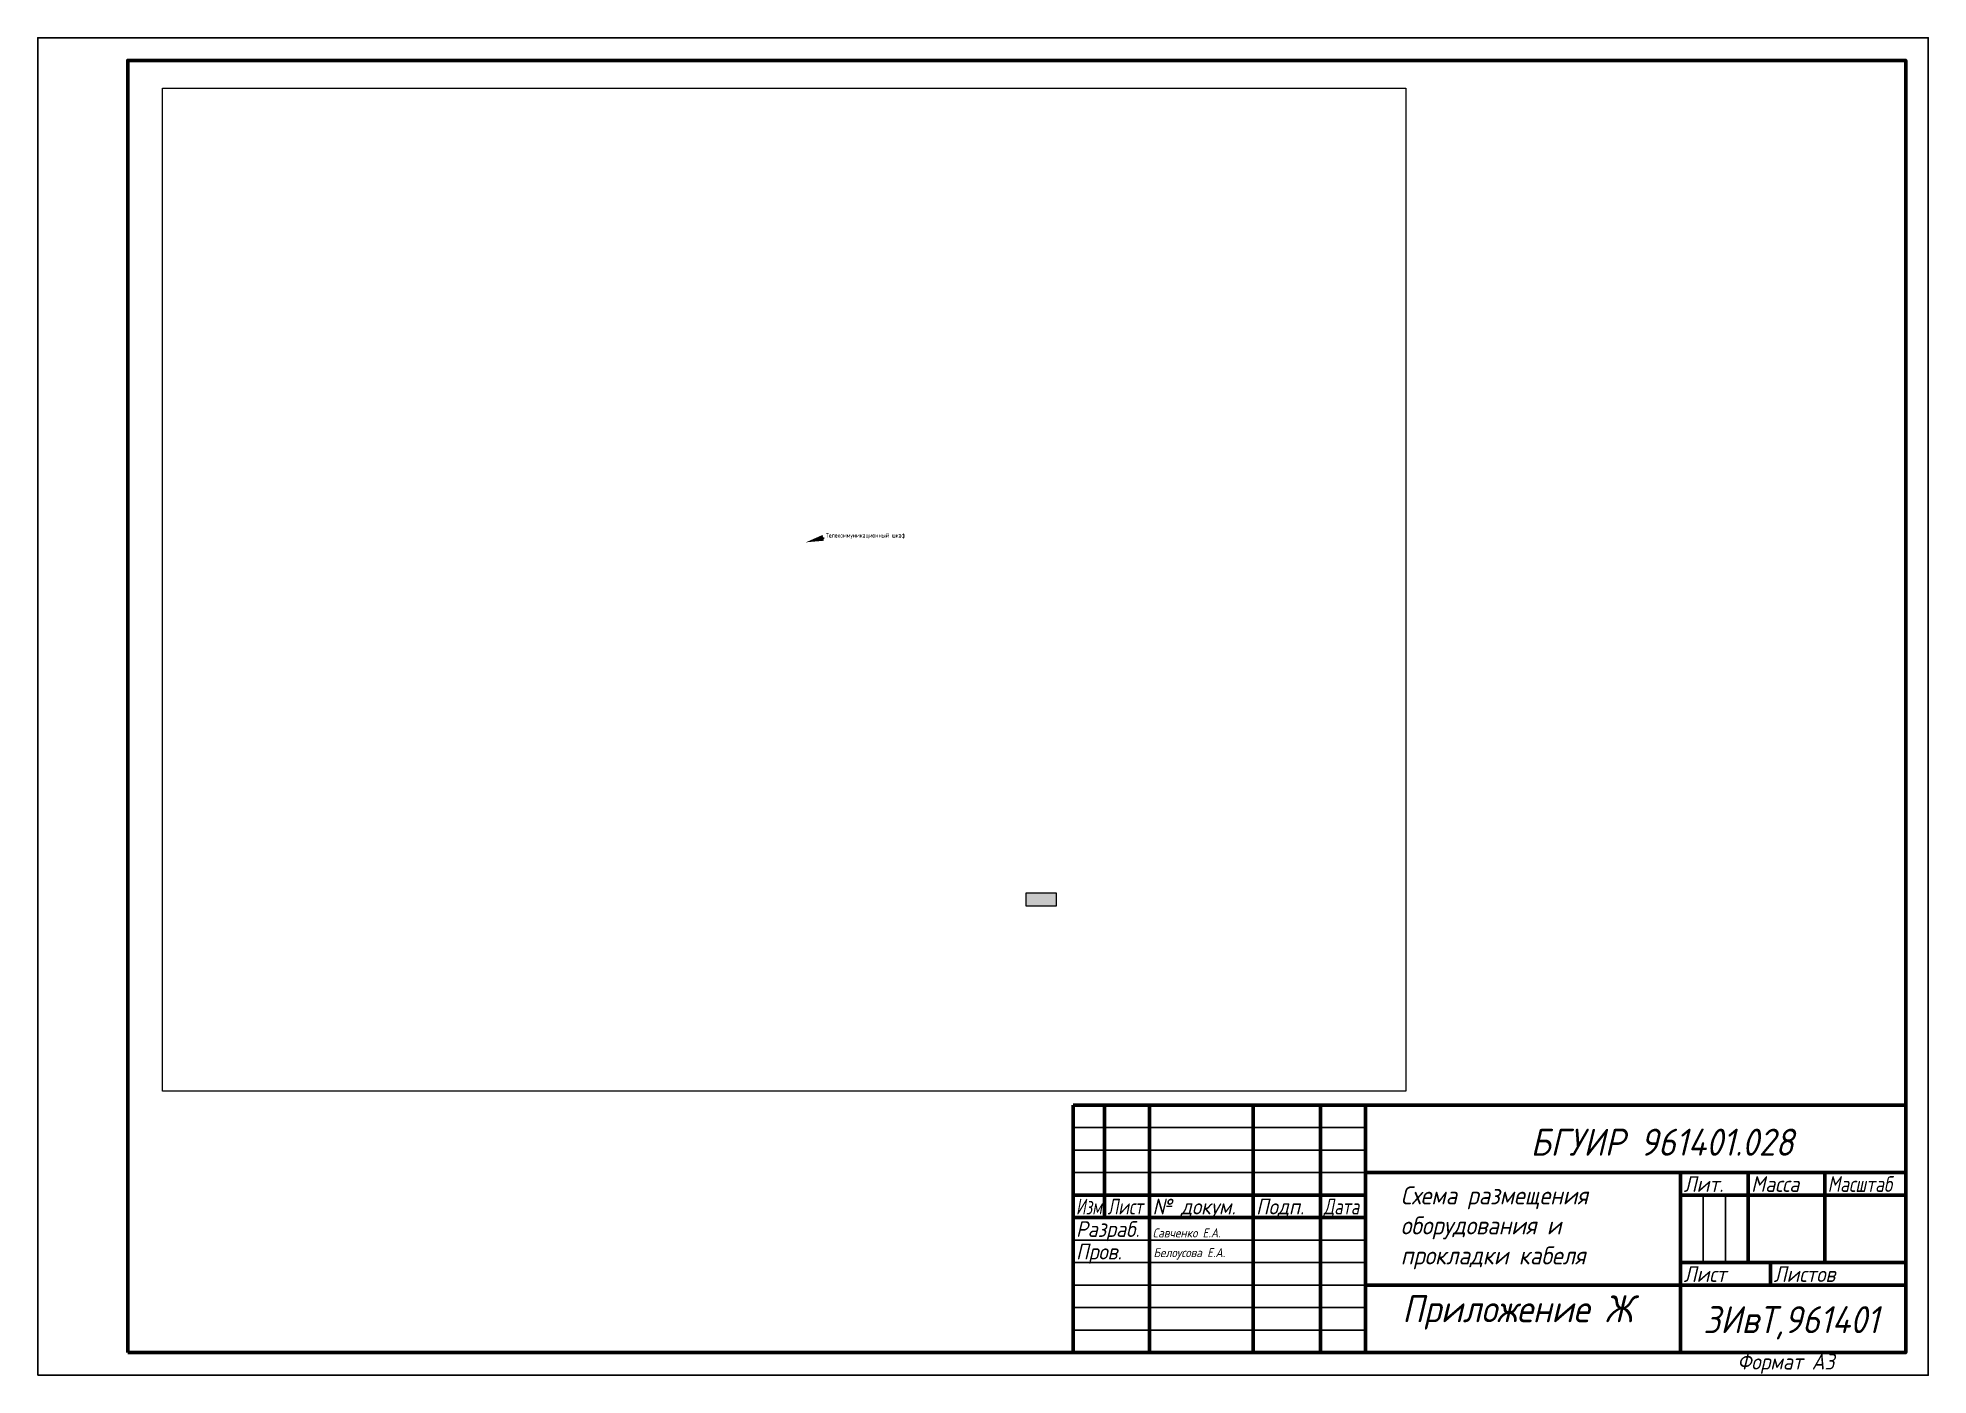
# Model space of a CAD drawing. Header units: millimetres. Extents: x 0 to 420, y 0 to 297.
import ezdxf
from ezdxf import colors
from ezdxf.entities.mleader import LeaderData, LeaderLine
from ezdxf.math import Vec2, Vec3

# ---------------------------------------------------------------- set-up
doc = ezdxf.new("R2010")
doc.units = ezdxf.units.MM
doc.header["$LTSCALE"] = 0.5
doc.linetypes.add('осевая2', pattern=[28.575, 19.05, -3.175, 3.175, -3.175])
doc.layers.get('0').update_dxf_attribs({"lineweight": 60})
doc.layers.get('Defpoints').update_dxf_attribs({"color": 5})
doc.layers.add('1-оси', color=1, linetype='осевая2')
doc.layers.add('Текст на комнате', color=250, linetype='Continuous')
doc.layers.add('4-текст', color=7, linetype='Continuous', true_color=0x00ad00)
doc.styles.add('GOST-2.304_Type-B_shrink', font='', dxfattribs={"width": 0.8})
doc.styles.get("Standard").update_dxf_attribs({"font": 'isocpeui.ttf', "width": 0.9})
doc.styles.get('GOST-2.304_Type-B_shrink').set_extended_font_data('GOST Common')
picture_1 = doc.add_image_def('image1.png', size_in_pixel=(2088, 1684))

msp = doc.modelspace()

# ---------------------------------------------------------------- hatches: boundary and pattern name
at = {"layer": 'Текст на комнате', "lineweight": 18}
h = msp.add_hatch(color=256, dxfattribs=at)
h.set_gradient(color2=(0, 0, 0), tint=1)
h.paths.add_polyline_path([(219.62, 107.12), (219.62, 104.14), (226.27, 104.14), (226.27, 107.12)])
h.paths.add_polyline_path([(174.85, 183.76), (189.44, 183.76), (189.44, 187.26), (174.85, 187.26)], flags=9)

# ---------------------------------------------------------------- linework, layer by layer
at = {"lineweight": 60}
for p, q in [((415, 60), (230, 60)), ((230, 5), (230, 60)), ((237, 60), (237, 35)), ((247, 5), (247, 60)), ((270, 60), (270, 5)), ((285, 5), (285, 60)), ((295, 60), (295, 5)), ((295, 45), (415, 45)), ((365, 5), (365, 45)), ((380, 45), (380, 25)), ((397, 25), (397, 45)), ((230, 40), (295, 40)), ((365, 40), (415, 40)), ((230, 35), (295, 35)), ((365, 25), (415, 25)), ((385, 20), (385, 25)), ((295, 20), (415, 20))]:
    msp.add_line(p, q, dxfattribs=at)
at = {"lineweight": -3}
for p, q in [((230, 55), (295, 55)), ((230, 50), (295, 50)), ((230, 45), (295, 45)), ((370, 25), (370, 40)), ((375, 40), (375, 25)), ((230, 30), (295, 30)), ((230, 25), (295, 25)), ((230, 20), (295, 20)), ((230, 15), (295, 15)), ((230, 10), (295, 10))]:
    msp.add_line(p, q, dxfattribs=at)
msp.add_line((365, 45), (365, 40))
at = {"lineweight": 60}
msp.add_lwpolyline([(20, 5), (415, 5), (415, 292), (20, 292)], close=True, dxfattribs=at)
at = {"layer": 'Defpoints'}
msp.add_lwpolyline([(0, 0), (420, 0), (420, 297), (0, 297)], close=True, dxfattribs=at)
at = {"layer": 'Текст на комнате', "lineweight": 18}
msp.add_lwpolyline([(219.62, 107.12), (226.27, 107.12), (226.27, 104.14), (219.62, 104.14)], close=True, dxfattribs=at)

# ---------------------------------------------------------------- texts
at = {"lineweight": 18, "width": 0.9}
for s, height, p in [('Савченко Е.А.', 2, (247.7, 30.59)), ('Белоусова Е.А.', 2, (247.87, 26.21)), ('ЗИвТ,961401', 6, (370.04, 9.33))]:
    msp.add_text(s, height=height, dxfattribs=at).set_placement(p)
at = {"lineweight": -3, "width": 0.9}
msp.add_text('Формат А3', height=3.5, dxfattribs=at).set_placement((377.6, 1.25))
at = {"lineweight": 18, "attachment_point": 1}
for s, width, gutter_width, insert, char_height in [('^I^I{\\H1.5x;БГУИР 961401.028}', 115.3255, 20, (299.67, 54.74), 4), ('Схема размещения оборудования и прокладки кабеля', 51.3238, 10, (302.82, 41.93), 4), ('Приложение Ж', 63.5568, 10, (303.16, 17.75), 6)]:
    msp.add_mtext_dynamic_manual_height_columns(s, width=width, gutter_width=gutter_width, heights=[0], dxfattribs=dict(at, insert=insert, char_height=char_height))
at = {"layer": '4-текст', "lineweight": -3}
for s, width, p in [('Лит.', 0.9, (365.67, 40.7)), ('Масса', 0.9, (380.67, 40.7)), ('Масштаб', 0.8, (397.67, 40.7)), ('Изм.', 0.7, (230.67, 35.7)), ('Лист', 0.75, (237.67, 35.7)), ('№ докум.', 0.9, (247.67, 35.7)), ('Подп.', 0.9, (270.67, 35.7)), ('Дата', 0.75, (285.67, 35.7)), ('Разраб.', 0.9, (230.67, 30.7)), ('Пров.', 0.9, (230.67, 25.7)), ('Лист', 0.9, (365.67, 20.7)), ('Листов', 0.9, (385.67, 20.7))]:
    msp.add_text(s, height=3.5, dxfattribs=dict(at, width=width)).set_placement(p)
at = {"layer": 'Defpoints', "lineweight": 18, "insert": (175.1, 187.01), "char_height": 1, "attachment_point": 1, "style": 'GOST-2.304_Type-B_shrink'}
msp.add_mtext_dynamic_manual_height_columns('\\pxsm1,ql;Телекоммуникационный шкаф', width=16.2748, gutter_width=5, heights=[0], dxfattribs=at)

# ---------------------------------------------------------------- pictures from other files: only their frames are drawn
at = {"layer": '1-оси', "lineweight": 18}
image = msp.add_image(picture_1, insert=(27.73, 63.08), size_in_units=(276.19, 222.75), dxfattribs=at)
image.dxf.flags = 7

# ---------------------------------------------------------------- leaders
at = {"layer": 'Defpoints', "lineweight": 18}
ml = msp.add_multileader_mtext('Standard', dxfattribs=at)
ml.set_content('', color=256)
ml.set_leader_properties()
ml.build(insert=Vec2(0, 0))
ml.multileader.update_dxf_attribs({"text_right_attachment_type": 6, "dogleg_length": 0.36})
ctx = ml.context
ctx.base_point, ctx.plane_origin = Vec3(174.69, 185.91), Vec3(170.63, 184.96)
ctx.right_attachment = 6
notes = []
notes.append((ctx, [(0, (1, 1, 0), (174.33, 185.91), (1, 0), 0.36, [(0, [(170.63, 184.96)], 0, [])])]))
ctx.mtext.insert, ctx.mtext.flow_direction = Vec3(176.69, 187.91), 5
for ctx, leaders in notes:
    for number, flags, end, landing, length, lines in leaders:
        leader = LeaderData()
        leader.index, (leader.has_last_leader_line, leader.has_dogleg_vector, leader.attachment_direction) = number, flags
        leader.last_leader_point, leader.dogleg_vector, leader.dogleg_length = Vec3(end), Vec3(landing), length
        for number, points, colour, breaks in lines:
            line = LeaderLine()
            line.index, line.vertices, line.color, line.breaks = number, Vec3.list(points), colors.encode_raw_color(colour), breaks
            leader.lines.append(line)
        ctx.leaders.append(leader)

doc.saveas('drawing.dxf')
